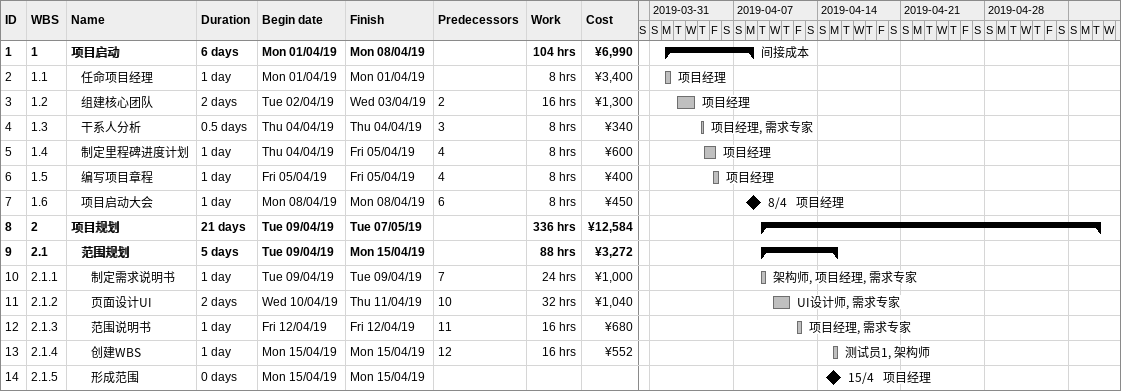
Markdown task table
| ID | WBS | Task | Duration | Start | Finish | Predecessors | Resources | Work (h) | Cost (¥) |
|---|---|---|---|---|---|---|---|---|---|
| 1 | 1 | **项目启动** | 6d | 2019-04-01 | 2019-04-08 |  | 间接成本 | 104 | 6990 |
| 2 | 1.1 | 任命项目经理 | 1d | 2019-04-01 | 2019-04-01 |  | 项目经理 | 8 | 3400 |
| 3 | 1.2 | 组建核心团队 | 2d | 2019-04-02 | 2019-04-03 | 2 | 项目经理 | 16 | 1300 |
| 4 | 1.3 | 干系人分析 | 0.5d | 2019-04-04 | 2019-04-04 | 3 | 项目经理, 需求专家 | 8 | 340 |
| 5 | 1.4 | 制定里程碑进度计划 | 1d | 2019-04-04 | 2019-04-05 | 4 | 项目经理 | 8 | 600 |
| 6 | 1.5 | 编写项目章程 | 1d | 2019-04-05 | 2019-04-05 | 4 | 项目经理 | 8 | 400 |
| 7 | 1.6 | 项目启动大会 | 1d | 2019-04-08 | 2019-04-08 | 6 | 项目经理 | 8 | 450 |
| 8 | 2 | **项目规划** | 21d | 2019-04-09 | 2019-05-07 |  |  | 336 | 12584 |
| 9 | 2.1 | **范围规划** | 5d | 2019-04-09 | 2019-04-15 |  |  | 88 | 3272 |
| 10 | 2.1.1 | 制定需求说明书 | 1d | 2019-04-09 | 2019-04-09 | 7 | 架构师, 项目经理, 需求专家 | 24 | 1000 |
| 11 | 2.1.2 | 页面设计UI | 2d | 2019-04-10 | 2019-04-11 | 10 | UI设计师, 需求专家 | 32 | 1040 |
| 12 | 2.1.3 | 范围说明书 | 1d | 2019-04-12 | 2019-04-12 | 11 | 项目经理, 需求专家 | 16 | 680 |
| 13 | 2.1.4 | 创建WBS | 1d | 2019-04-15 | 2019-04-15 | 12 | 测试员1, 架构师 | 16 | 552 |
| 14 | 2.1.5 | 形成范围 | 0d | 2019-04-15 | 2019-04-15 |  | 项目经理 |  |  |
